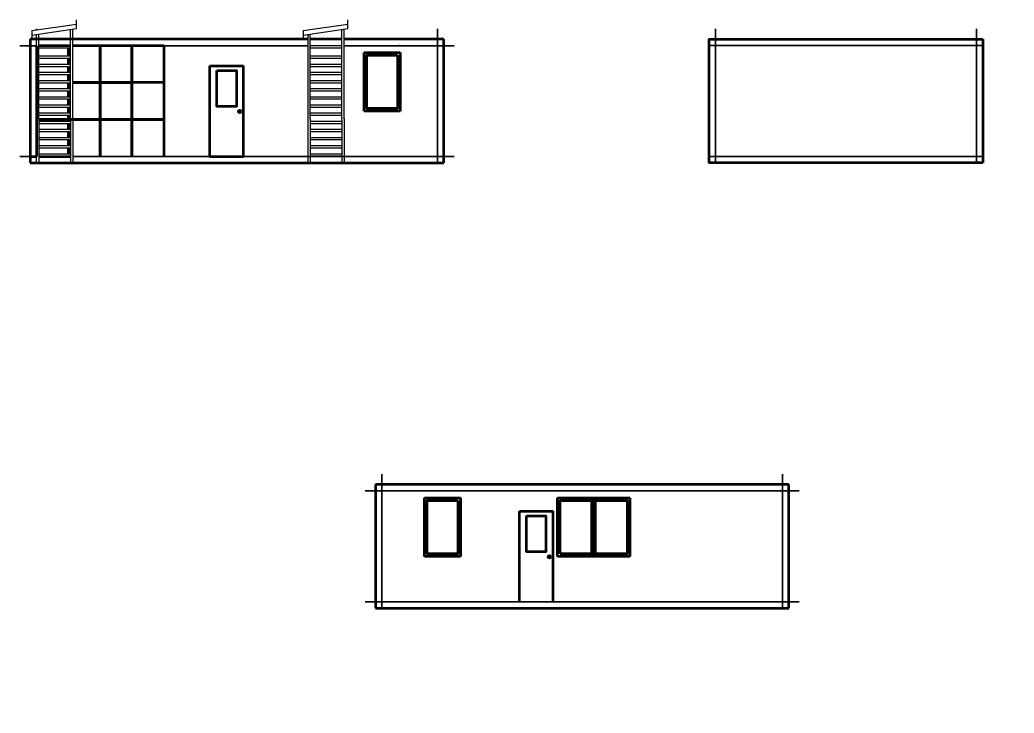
# Model space of a CAD drawing. Header units: metres. Extents: x -165 to 9389, y -108 to -28.
# Drawn here: x 14.22 to 36.2, y -87.38 to -72.05 of the extents above; entities that cross this region are included whole.
import ezdxf

# ---------------------------------------------------------------- set-up
doc = ezdxf.new("R2010")
doc.units = ezdxf.units.M
doc.header["$LTSCALE"] = 5
doc.header["$MEASUREMENT"] = 0
doc.linetypes.add('ACAD_ISO02W100', pattern=[15, 12, -3])
doc.layers.add('1. Linee di taglio', color=5, linetype='Continuous')
for name, color, linetype, lineweight in [('2. linee secondo piano', 9, 'Continuous', 18), ('3. Linee normali', 7, 'Continuous', 35), ('4. Linee nascoste', 2, 'ACAD_ISO02W100', 25)]:
    doc.layers.add(name, color=color, linetype=linetype, lineweight=lineweight)

# ---------------------------------------------------------------- blocks, each defined once
blk = doc.blocks.new('scala sez')
at = {"layer": '2. linee secondo piano', "color": 8}
for p, q in [((0.75, 0.971), (0.75, 2.947)), ((0.8, 0.971), (0.8, 2.954)), ((0, 0), (0, 2.837)), ((0.05, 0.971), (0.05, 2.844)), ((0.05, 2.59), (0.75, 2.59)), ((0.05, 2.54), (0.75, 2.54)), ((0.05, 2.36), (0.75, 2.36)), ((0.05, 2.31), (0.75, 2.31)), ((0.05, 2.18), (0.75, 2.18)), ((0.05, 2.13), (0.75, 2.13)), ((0.05, 2), (0.75, 2)), ((0.05, 1.95), (0.75, 1.95)), ((0.05, 1.82), (0.75, 1.82)), ((0.05, 1.77), (0.75, 1.77)), ((0.05, 1.64), (0.75, 1.64)), ((0.05, 1.59), (0.75, 1.59)), ((0.05, 1.46), (0.75, 1.46)), ((0.05, 1.41), (0.75, 1.41)), ((0.05, 1.28), (0.75, 1.28)), ((0.05, 1.23), (0.75, 1.23)), ((0.05, 1.1), (0.75, 1.1)), ((0.05, 1.05), (0.75, 1.05)), ((0.05, 0.971), (0.05, 0.345)), ((0.05, 0.92), (0.75, 0.92)), ((0.75, 0.971), (0.75, 0.345)), ((0.8, 0.971), (0.8, 0.345)), ((0.05, 0.87), (0.75, 0.87)), ((0.05, 0.74), (0.75, 0.74)), ((0.05, 0.69), (0.75, 0.69)), ((0.05, 0.56), (0.75, 0.56)), ((0.05, 0.51), (0.75, 0.51)), ((0.05, 0.38), (0.75, 0.38)), ((0.05, 0.345), (0.05, 0)), ((0.05, 0.33), (0.75, 0.33)), ((0.75, 0.345), (0.75, 0)), ((0.8, 0.345), (0.8, 0)), ((0, 0), (0.05, 0)), ((0.05, 0.2), (0.75, 0.2)), ((0.05, 0.15), (0.75, 0.15)), ((0.75, 0), (0.8, 0))]:
    blk.add_line(p, q, dxfattribs=at)
for points in [[(0.88, 2.966), (0.88, 3.158)], [(-0.108, 2.923), (0.88, 3.067)], [(-0.108, 2.821), (0.88, 2.966)], [(-0.108, 2.923), (-0.108, 2.73)], [(0.05, 2.54), (0.75, 2.54)]]:
    blk.add_lwpolyline(points, dxfattribs=at)

msp = doc.modelspace()

# ---------------------------------------------------------------- linework, layer by layer
at = {"layer": '1. Linee di taglio'}
msp.add_point((22.6034, -72.6215), dxfattribs=at)
at = {"layer": '3. Linee normali'}
for p, q in [((20.5884, -72.4795), (14.4484, -72.4795)), ((14.4484, -72.4795), (14.4484, -75.2095)), ((21.3384, -72.4795), (20.6384, -72.4795)), ((23.5884, -72.4795), (21.3884, -72.4795)), ((23.5884, -75.2095), (23.5884, -72.4795)), ((35.5083, -72.4795), (35.5083, -75.2095)), ((14.5884, -72.6215), (14.5884, -73.4375)), ((15.2909, -72.6215), (14.6384, -72.6215)), ((15.3384, -72.6215), (15.2909, -72.6215)), ((15.2909, -72.8495), (15.2909, -72.6695)), ((15.2909, -72.6695), (15.2909, -72.8495)), ((15.9934, -72.6215), (15.3884, -72.6215)), ((15.9934, -73.4375), (15.9934, -72.6215)), ((16.6959, -72.6215), (15.9934, -72.6215)), ((15.9934, -72.6215), (15.9934, -73.4375)), ((16.6959, -73.4375), (16.6959, -72.6215)), ((17.3984, -72.6215), (16.6959, -72.6215)), ((16.6959, -72.6215), (16.6959, -73.4375)), ((17.4034, -72.6215), (17.4034, -75.0695)), ((15.2909, -73.0295), (15.2909, -72.8995)), ((15.2909, -72.8995), (15.2909, -73.0295)), ((21.8284, -74.0695), (21.8284, -72.7695)), ((21.8284, -72.7695), (22.6284, -72.7695)), ((21.8884, -72.8295), (22.5684, -72.8295)), ((21.8884, -74.0095), (21.8884, -72.8295)), ((22.5684, -72.8295), (22.5684, -74.0095)), ((22.6284, -72.7695), (22.6284, -74.0695)), ((15.2909, -73.2095), (15.2909, -73.0795)), ((15.2909, -73.0795), (15.2909, -73.2095)), ((18.4134, -73.0695), (18.4134, -75.0695)), ((18.4194, -73.0695), (19.1634, -73.0695)), ((18.5734, -73.1695), (19.0034, -73.1695)), ((18.5734, -73.9695), (18.5734, -73.1695)), ((19.0034, -73.1695), (19.0034, -73.9695)), ((19.1634, -75.0695), (19.1634, -73.0695)), ((15.2909, -73.3895), (15.2909, -73.2595)), ((15.2909, -73.2595), (15.2909, -73.3895)), ((14.5884, -73.4375), (14.5884, -74.2535)), ((15.2909, -73.5695), (15.2909, -73.4395)), ((15.2909, -73.4395), (15.2909, -73.5695)), ((15.2909, -73.7495), (15.2909, -73.6195)), ((15.2909, -73.6195), (15.2909, -73.7495)), ((15.3884, -73.4375), (15.9934, -73.4375)), ((15.9934, -73.4375), (15.3884, -73.4375)), ((15.9934, -73.4375), (16.6959, -73.4375)), ((15.9934, -74.2535), (15.9934, -73.4375)), ((16.6959, -73.4375), (15.9934, -73.4375)), ((15.9934, -73.4375), (15.9934, -74.2535)), ((16.6959, -74.2535), (16.6959, -73.4375)), ((17.4034, -73.4375), (16.6959, -73.4375)), ((16.6959, -73.4375), (16.6959, -74.2535)), ((15.2909, -73.9295), (15.2909, -73.7995)), ((15.2909, -73.7995), (15.2909, -73.9295)), ((15.2909, -74.1095), (15.2909, -73.9795)), ((15.2909, -73.9795), (15.2909, -74.1095)), ((19.0034, -73.9695), (18.5734, -73.9695)), ((22.5684, -74.0095), (21.8884, -74.0095)), ((14.5884, -74.2535), (14.5884, -75.0695)), ((14.6384, -74.2535), (15.2909, -74.2535)), ((15.2909, -74.2535), (14.6384, -74.2535)), ((15.2909, -74.2535), (15.2909, -74.1595)), ((15.2909, -74.1595), (15.2909, -74.2535)), ((15.2909, -74.2535), (15.9934, -74.2535)), ((15.2909, -74.2895), (15.2909, -74.2535)), ((15.9934, -74.2535), (15.2909, -74.2535)), ((15.2909, -74.2535), (15.2909, -74.2895)), ((15.9934, -74.2535), (16.6959, -74.2535)), ((15.9934, -75.0695), (15.9934, -74.2535)), ((16.6959, -74.2535), (15.9934, -74.2535)), ((15.9934, -74.2535), (15.9934, -75.0695)), ((16.6959, -74.2535), (17.3984, -74.2535)), ((16.6959, -75.0695), (16.6959, -74.2535)), ((17.4034, -74.2535), (16.6959, -74.2535)), ((16.6959, -74.2535), (16.6959, -75.0695)), ((22.6284, -74.0695), (21.8284, -74.0695)), ((15.2909, -74.4695), (15.2909, -74.3395)), ((15.2909, -74.3395), (15.2909, -74.4695)), ((15.2909, -74.6495), (15.2909, -74.5195)), ((15.2909, -74.5195), (15.2909, -74.6495)), ((15.2909, -74.8295), (15.2909, -74.6995)), ((15.2909, -74.6995), (15.2909, -74.8295)), ((15.2909, -75.0095), (15.2909, -74.8795)), ((15.2909, -74.8795), (15.2909, -75.0095)), ((14.4484, -75.0695), (14.5884, -75.0695)), ((14.6384, -75.0695), (15.3384, -75.0695)), ((15.2909, -75.0695), (15.2909, -75.0595)), ((15.2909, -75.0595), (15.2909, -75.0695)), ((18.4134, -75.0695), (19.1634, -75.0695)), ((14.4484, -75.2095), (23.5884, -75.2095)), ((31.2184, -82.3251), (22.0784, -82.3251)), ((22.0784, -82.3251), (22.0784, -85.0551)), ((31.2184, -85.0551), (31.2184, -82.3251)), ((23.1619, -83.9151), (23.1619, -82.6151)), ((23.1619, -82.6151), (23.9619, -82.6151)), ((23.9619, -82.6151), (23.9619, -83.9151)), ((26.1034, -83.9151), (26.1034, -82.6151)), ((26.1034, -82.6151), (27.7034, -82.6151)), ((27.7034, -82.6151), (27.7034, -83.9151)), ((23.2219, -82.6751), (23.9019, -82.6751)), ((23.2219, -83.8551), (23.2219, -82.6751)), ((23.9019, -82.6751), (23.9019, -83.8551)), ((26.1634, -82.6751), (26.8634, -82.6751)), ((26.1634, -83.8551), (26.1634, -82.6751)), ((26.8634, -83.4501), (26.8634, -82.6751)), ((26.8634, -82.6751), (26.8634, -83.8551)), ((26.9034, -83.8551), (26.9034, -82.6751)), ((26.9434, -83.8551), (26.9434, -82.6751)), ((26.9434, -82.6751), (27.6434, -82.6751)), ((26.9434, -83.8551), (26.9434, -82.6751)), ((27.6434, -82.6751), (27.6434, -83.8551)), ((25.2574, -82.9151), (25.2574, -84.9151)), ((25.2634, -82.9151), (26.0074, -82.9151)), ((25.4174, -83.0151), (25.8474, -83.0151)), ((25.4174, -83.8151), (25.4174, -83.0151)), ((25.8474, -83.0151), (25.8474, -83.8151)), ((26.0074, -84.9151), (26.0074, -82.9151)), ((26.8634, -83.6101), (26.8634, -83.4601)), ((26.8634, -83.8551), (26.8634, -83.6101)), ((23.9619, -83.9151), (23.1619, -83.9151)), ((23.9019, -83.8551), (23.2219, -83.8551)), ((25.8474, -83.8151), (25.4174, -83.8151)), ((27.7034, -83.9151), (26.1034, -83.9151)), ((26.8634, -83.8551), (26.1634, -83.8551)), ((27.6434, -83.8551), (26.9434, -83.8551)), ((22.0784, -85.0551), (31.2184, -85.0551))]:
    msp.add_line(p, q, dxfattribs=at)
at = {"layer": '3. Linee normali', "flags": 128}
msp.add_lwpolyline([(35.5083, -75.2095), (29.4583, -75.2095), (29.4583, -72.4795), (35.5083, -72.4795)], dxfattribs=at)
for points in [[(22.5684, -72.8295), (22.5684, -74.0095), (21.8884, -74.0095), (21.8884, -72.8295)], [(23.9019, -82.6751), (23.9019, -83.8551), (23.2219, -83.8551), (23.2219, -82.6751)], [(26.1634, -83.8551), (26.1634, -82.6751), (27.6434, -82.6751), (27.6434, -83.8551)]]:
    msp.add_lwpolyline(points, close=True, dxfattribs=at)
at = {"layer": '3. Linee normali'}
for points in [[(18.5734, -73.1695), (19.0034, -73.1695), (19.0034, -73.9695), (18.5734, -73.9695)], [(25.4174, -83.0151), (25.8474, -83.0151), (25.8474, -83.8151), (25.4174, -83.8151)]]:
    msp.add_lwpolyline(points, close=True, dxfattribs=at)
for centre in [(19.0834, -74.0795), (25.9274, -83.9251)]:
    msp.add_circle(centre, 0.03, dxfattribs=at)
at = {"layer": '4. Linee nascoste'}
for p, q in [((14.5884, -72.2711), (14.5884, -72.2495)), ((23.4484, -72.2495), (23.4484, -75.2095)), ((29.5983, -75.2095), (29.5983, -72.2495)), ((35.3683, -75.2095), (35.3683, -72.2495)), ((14.2184, -72.6215), (14.5884, -72.6215)), ((15.3884, -72.6215), (20.5884, -72.6215)), ((21.3884, -72.6215), (23.8184, -72.6215)), ((29.4583, -72.6195), (35.5083, -72.6195)), ((14.2184, -75.0695), (14.5884, -75.0695)), ((15.3884, -75.0695), (23.8184, -75.0695)), ((29.4583, -75.0695), (35.5083, -75.0695)), ((22.2184, -85.0551), (22.2184, -82.0951)), ((31.0784, -85.0551), (31.0784, -82.0951)), ((21.8484, -82.4671), (31.4484, -82.4671)), ((21.8484, -84.9151), (31.4484, -84.9151))]:
    msp.add_line(p, q, dxfattribs=at)

# ---------------------------------------------------------------- block references
at = {"layer": '2. linee secondo piano'}
msp.add_blockref('scala sez', (14.5884, -75.2095), dxfattribs=at)
at = {"layer": '2. linee secondo piano', "color": 8}
msp.add_blockref('scala sez', (20.5884, -75.2095), dxfattribs=at)

doc.saveas('drawing.dxf')
